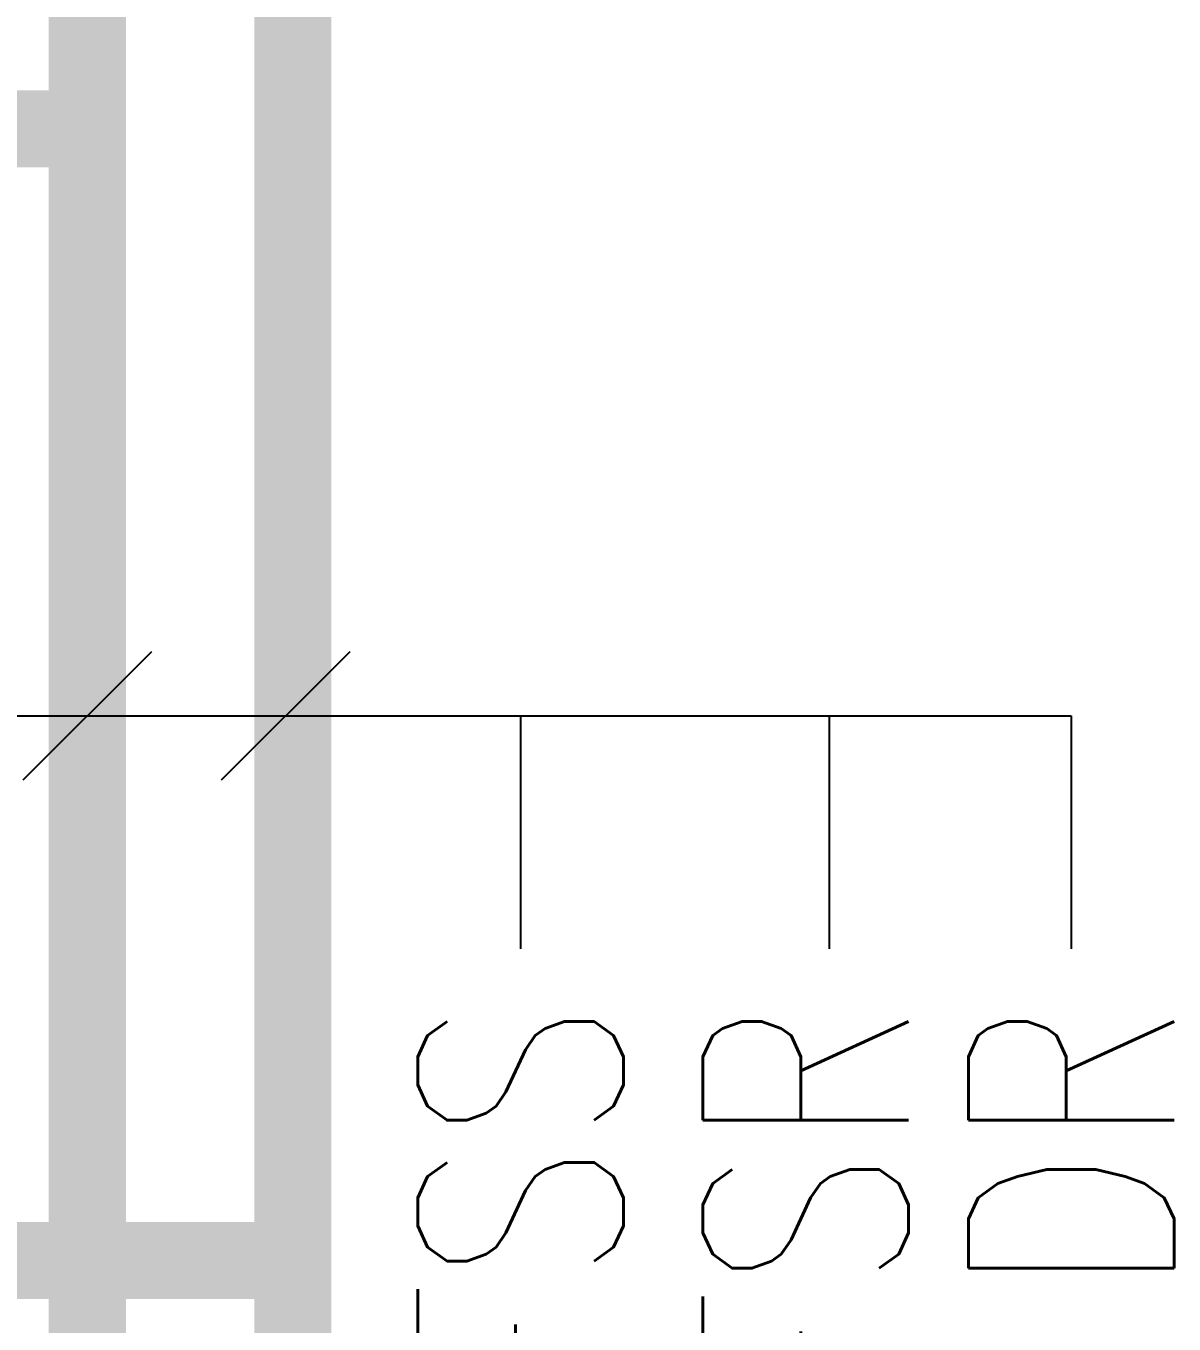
# Model space of a CAD drawing. Extents: x -18238 to -8686, y -1229 to 9502.
# Drawn here: x -16858.8 to -16635.5, y 1980.4 to 2233 of the extents above; entities that cross this region are included whole.
import ezdxf
from ezdxf.enums import TextEntityAlignment as Align

# ---------------------------------------------------------------- set-up
doc = ezdxf.new("R2010")
doc.units = 0
for name, color, linetype in [('188K-SM-07-C3-LR1-MECH-PIPE-Y2257103$0$P-DR', 5, 'Continuous'), ('188K-SM-07-C3-LR1-MECH-PIPE-Y2257103$0$P-TXT', 53, 'Continuous'), ('188K-SM-07-C3-LR1-MECH-PIPE-Y2257103$0$P-砂濾-FSR', 3, 'Continuous')]:
    doc.layers.add(name, color=color, linetype=linetype)
doc.styles.add('188K-SM-07-C3-LR1-MECH-PIPE-Y2257103$0$Standard', font='txt.shx', dxfattribs={"bigfont": 'chineset.shx'})
doc.dimstyles.new('188K-SM-07-C3-LR1-MECH-PIPE-Y2257103$0$H-DIM', dxfattribs={"dimtxt": 1, "dimasz": 1, "dimexe": 0.5, "dimexo": 0.5, "dimgap": 0.5, "dimtad": 1, "dimdec": 0, "dimdsep": 46, "dimtxsty": '188K-SM-07-C3-LR1-MECH-PIPE-Y2257103$0$Standard', "dimblk1": '188K-SM-07-C3-LR1-MECH-PIPE-Y2257103$0$_OBLIQUE', "dimblk2": '188K-SM-07-C3-LR1-MECH-PIPE-Y2257103$0$_OBLIQUE', "dimsah": 1, "dimcen": 0.09, "dimdle": 0.5, "dimadec": 0, "dimazin": 0, "dimtfac": 1, "dimtdec": 0, "dimtmove": 2, "dimatfit": 0, "dimldrblk": '188K-SM-07-C3-LR1-MECH-PIPE-Y2257103$0$_OBLIQUE', "dimfxl": 1, "dimtolj": 1, "dimtzin": 0, "dimarcsym": 0})

# ---------------------------------------------------------------- blocks, each defined once
blk = doc.blocks.new('188K-SM-07-C3-LR1-MECH-PIPE-Y2257103$0$_OBLIQUE')
at = {"color": 0, "linetype": 'ByBlock'}
blk.add_line((-0.5, -0.5), (0.5, 0.5), dxfattribs=at)
blk = doc.blocks.new('188K-SM-07-C3-LR1-MECH-PIPE-Y2257103')
at = {"layer": '188K-SM-07-C3-LR1-MECH-PIPE-Y2257103$0$P-DR', "const_width": 15}
for points in [[(-16806.86, 1859.29), (-16806.86, 2342.32)], [(-16969, 1992.79), (-16806.86, 1992.79)]]:
    blk.add_lwpolyline(points, dxfattribs=at)
at = {"layer": '188K-SM-07-C3-LR1-MECH-PIPE-Y2257103$0$P-砂濾-FSR', "const_width": 15}
for points in [[(-16846.86, 1859.29), (-16846.86, 2342.32)], [(-16949, 2213.02), (-16846.86, 2213.02)]]:
    blk.add_lwpolyline(points, dxfattribs=at)
at = {"layer": '188K-SM-07-C3-LR1-MECH-PIPE-Y2257103$0$P-TXT', "style": '188K-SM-07-C3-LR1-MECH-PIPE-Y2257103$0$Standard', "width": 0.8}
for s, p in [('250A FSS', (-16762.58, 2043.4)), ('250A FSR', (-16707.11, 2043.4)), ('200A DR', (-16655.47, 2043.4))]:
    blk.add_text(s, height=40, rotation=90, dxfattribs=at).set_placement(p, align=Align.MIDDLE_RIGHT)
at = {"layer": '188K-SM-07-C3-LR1-MECH-PIPE-Y2257103$0$P-TXT'}
for points in [[(-16886.86, 2098.75), (-16762.58, 2098.75), (-16762.58, 2053.4)], [(-16846.87, 2098.75), (-16702.58, 2098.75), (-16702.58, 2053.4)], [(-16808.32, 2098.75), (-16655.47, 2098.75), (-16655.47, 2053.4)]]:
    blk.add_leader(points, dimstyle='188K-SM-07-C3-LR1-MECH-PIPE-Y2257103$0$H-DIM', override={"dimscale": 50, "dimasz": 0.5, "dimldrblk": '188K-SM-07-C3-LR1-MECH-PIPE-Y2257103$0$_OBLIQUE'}, dxfattribs=at)

msp = doc.modelspace()

# ---------------------------------------------------------------- block references
msp.add_blockref('188K-SM-07-C3-LR1-MECH-PIPE-Y2257103', (0, 0))

doc.saveas('drawing.dxf')
